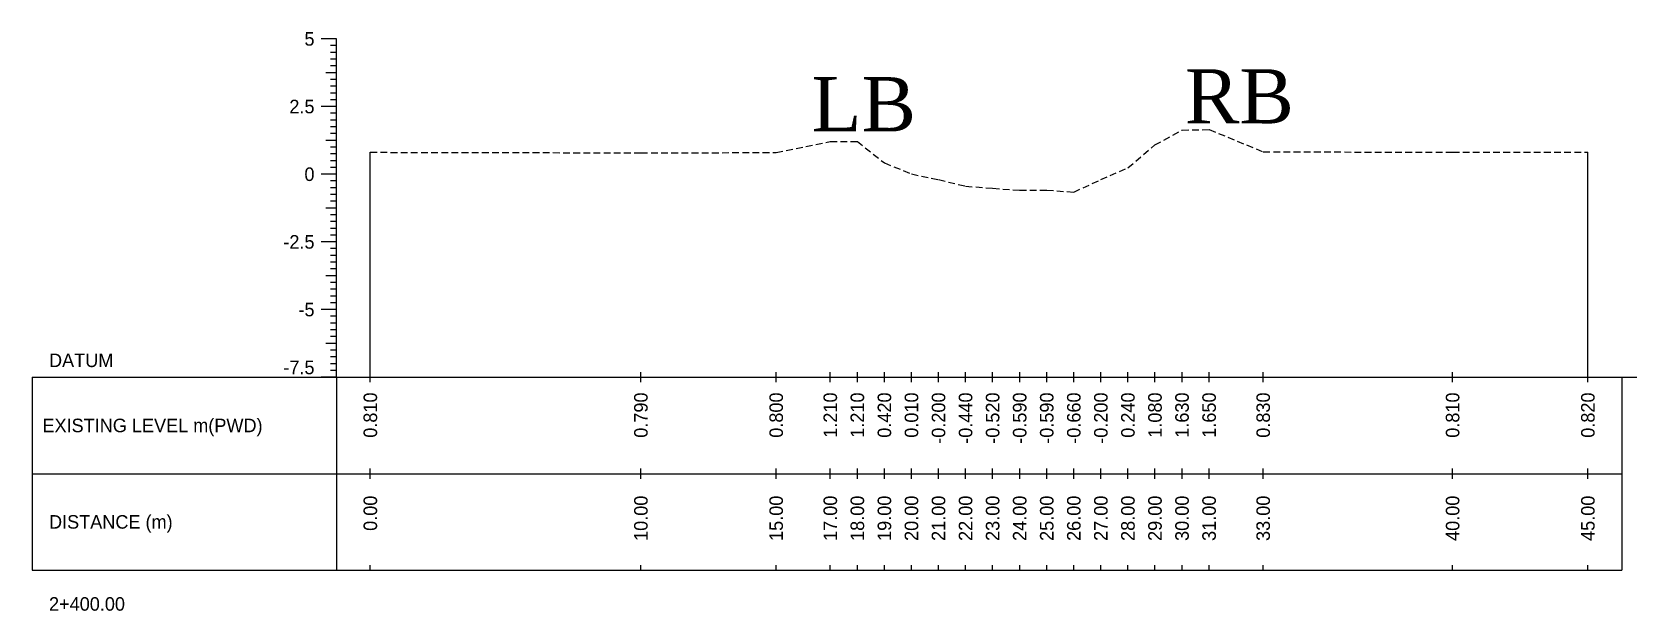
# Model space of a CAD drawing. Header units: inches. Extents: x 2917 to 4535, y -1482 to -1060.
# Drawn here: x 4147.8 to 4207.1, y -1107.3 to -1086 of the extents above; entities that cross this region are included whole.
import ezdxf
from ezdxf.enums import TextEntityAlignment as Align

# ---------------------------------------------------------------- set-up
doc = ezdxf.new("R2010")
doc.units = ezdxf.units.IN
doc.header["$MEASUREMENT"] = 0
doc.linetypes.add('HIDDEN', pattern=[0.375, 0.25, -0.125])
doc.layers.add('CS_Drawing', color=7, linetype='Continuous')
doc.layers.add('GL', color=3, linetype='HIDDEN')
doc.styles.add('romans', font='romans.shx')

msp = doc.modelspace()

# ---------------------------------------------------------------- linework, layer by layer
at = {"layer": 'CS_Drawing'}
for p, q in [((4159.033, -1086.201), (4158.47, -1086.201)), ((4159.033, -1086.201), (4158.639, -1086.201)), ((4159.033, -1086.201), (4158.808, -1086.201)), ((4159.033, -1086.451), (4158.808, -1086.451)), ((4159.033, -1098.701), (4159.033, -1086.201)), ((4159.033, -1086.701), (4158.808, -1086.701)), ((4159.033, -1086.951), (4158.808, -1086.951)), ((4159.033, -1087.451), (4158.639, -1087.451)), ((4159.033, -1087.201), (4158.808, -1087.201)), ((4159.033, -1087.451), (4158.808, -1087.451)), ((4159.033, -1087.701), (4158.808, -1087.701)), ((4159.033, -1087.951), (4158.808, -1087.951)), ((4159.033, -1088.201), (4158.808, -1088.201)), ((4159.033, -1088.701), (4158.47, -1088.701)), ((4159.033, -1088.701), (4158.639, -1088.701)), ((4159.033, -1088.451), (4158.808, -1088.451)), ((4159.033, -1088.701), (4158.808, -1088.701)), ((4159.033, -1088.951), (4158.808, -1088.951)), ((4159.033, -1089.201), (4158.808, -1089.201)), ((4159.033, -1089.451), (4158.808, -1089.451)), ((4159.033, -1089.951), (4158.639, -1089.951)), ((4159.033, -1089.701), (4158.808, -1089.701)), ((4159.033, -1089.951), (4158.808, -1089.951)), ((4159.033, -1090.201), (4158.808, -1090.201)), ((4159.033, -1090.451), (4158.808, -1090.451)), ((4159.033, -1090.701), (4158.808, -1090.701)), ((4160.283, -1098.701), (4160.283, -1090.391)), ((4205.283, -1098.701), (4205.283, -1090.381)), ((4159.033, -1091.201), (4158.47, -1091.201)), ((4159.033, -1091.201), (4158.639, -1091.201)), ((4159.033, -1090.951), (4158.808, -1090.951)), ((4159.033, -1091.201), (4158.808, -1091.201)), ((4159.033, -1091.451), (4158.808, -1091.451)), ((4159.033, -1091.701), (4158.808, -1091.701)), ((4159.033, -1092.451), (4158.639, -1092.451)), ((4159.033, -1091.951), (4158.808, -1091.951)), ((4159.033, -1092.201), (4158.808, -1092.201)), ((4159.033, -1092.451), (4158.808, -1092.451)), ((4159.033, -1092.701), (4158.808, -1092.701)), ((4159.033, -1092.951), (4158.808, -1092.951)), ((4159.033, -1093.701), (4158.47, -1093.701)), ((4159.033, -1093.701), (4158.639, -1093.701)), ((4159.033, -1093.201), (4158.808, -1093.201)), ((4159.033, -1093.451), (4158.808, -1093.451)), ((4159.033, -1093.701), (4158.808, -1093.701)), ((4159.033, -1093.951), (4158.808, -1093.951)), ((4159.033, -1094.201), (4158.808, -1094.201)), ((4159.033, -1094.451), (4158.808, -1094.451)), ((4159.033, -1094.701), (4158.808, -1094.701)), ((4159.033, -1094.951), (4158.639, -1094.951)), ((4159.033, -1094.951), (4158.808, -1094.951)), ((4159.033, -1095.201), (4158.808, -1095.201)), ((4159.033, -1095.451), (4158.808, -1095.451)), ((4159.033, -1095.701), (4158.808, -1095.701)), ((4159.033, -1095.951), (4158.808, -1095.951)), ((4159.033, -1096.201), (4158.47, -1096.201)), ((4159.033, -1096.201), (4158.639, -1096.201)), ((4159.033, -1096.201), (4158.808, -1096.201)), ((4159.033, -1096.451), (4158.808, -1096.451)), ((4159.033, -1096.701), (4158.808, -1096.701)), ((4159.033, -1096.951), (4158.808, -1096.951)), ((4159.033, -1097.201), (4158.808, -1097.201)), ((4159.033, -1097.451), (4158.639, -1097.451)), ((4159.033, -1097.451), (4158.808, -1097.451)), ((4159.033, -1097.701), (4158.808, -1097.701)), ((4159.033, -1097.951), (4158.808, -1097.951)), ((4159.033, -1098.201), (4158.808, -1098.201)), ((4159.033, -1098.451), (4158.808, -1098.451)), ((4147.783, -1098.701), (4159.033, -1098.701)), ((4147.783, -1098.701), (4147.783, -1105.826)), ((4159.033, -1098.701), (4158.47, -1098.701)), ((4159.033, -1098.701), (4158.639, -1098.701)), ((4159.033, -1098.701), (4158.808, -1098.701)), ((4159.033, -1098.701), (4206.533, -1098.701)), ((4159.033, -1098.701), (4159.033, -1105.826)), ((4160.283, -1098.889), (4160.283, -1098.514)), ((4170.283, -1098.889), (4170.283, -1098.514)), ((4175.283, -1098.889), (4175.283, -1098.514)), ((4177.283, -1098.889), (4177.283, -1098.514)), ((4178.283, -1098.889), (4178.283, -1098.514)), ((4179.283, -1098.889), (4179.283, -1098.514)), ((4180.283, -1098.889), (4180.283, -1098.514)), ((4181.283, -1098.889), (4181.283, -1098.514)), ((4182.283, -1098.889), (4182.283, -1098.514)), ((4183.283, -1098.889), (4183.283, -1098.514)), ((4184.283, -1098.889), (4184.283, -1098.514)), ((4185.283, -1098.889), (4185.283, -1098.514)), ((4186.283, -1098.889), (4186.283, -1098.514)), ((4187.283, -1098.889), (4187.283, -1098.514)), ((4188.283, -1098.889), (4188.283, -1098.514)), ((4189.283, -1098.889), (4189.283, -1098.514)), ((4190.283, -1098.889), (4190.283, -1098.514)), ((4191.283, -1098.889), (4191.283, -1098.514)), ((4193.283, -1098.889), (4193.283, -1098.514)), ((4200.283, -1098.889), (4200.283, -1098.514)), ((4205.283, -1098.889), (4205.283, -1098.514)), ((4206.533, -1098.701), (4207.095, -1098.701)), ((4206.533, -1098.701), (4206.926, -1098.701)), ((4206.533, -1098.701), (4206.758, -1098.701)), ((4206.533, -1098.701), (4206.533, -1105.826)), ((4147.783, -1102.264), (4159.033, -1102.264)), ((4159.033, -1102.264), (4206.533, -1102.264)), ((4159.033, -1102.264), (4206.533, -1102.264)), ((4160.283, -1102.451), (4160.283, -1102.076)), ((4170.283, -1102.451), (4170.283, -1102.076)), ((4175.283, -1102.451), (4175.283, -1102.076)), ((4177.283, -1102.451), (4177.283, -1102.076)), ((4178.283, -1102.451), (4178.283, -1102.076)), ((4179.283, -1102.451), (4179.283, -1102.076)), ((4180.283, -1102.451), (4180.283, -1102.076)), ((4181.283, -1102.451), (4181.283, -1102.076)), ((4182.283, -1102.451), (4182.283, -1102.076)), ((4183.283, -1102.451), (4183.283, -1102.076)), ((4184.283, -1102.451), (4184.283, -1102.076)), ((4185.283, -1102.451), (4185.283, -1102.076)), ((4186.283, -1102.451), (4186.283, -1102.076)), ((4187.283, -1102.451), (4187.283, -1102.076)), ((4188.283, -1102.451), (4188.283, -1102.076)), ((4189.283, -1102.451), (4189.283, -1102.076)), ((4190.283, -1102.451), (4190.283, -1102.076)), ((4191.283, -1102.451), (4191.283, -1102.076)), ((4193.283, -1102.451), (4193.283, -1102.076)), ((4200.283, -1102.451), (4200.283, -1102.076)), ((4205.283, -1102.451), (4205.283, -1102.076)), ((4147.783, -1105.826), (4159.033, -1105.826)), ((4159.033, -1105.826), (4206.533, -1105.826)), ((4160.283, -1105.826), (4160.283, -1105.639)), ((4170.283, -1105.826), (4170.283, -1105.639)), ((4175.283, -1105.826), (4175.283, -1105.639)), ((4177.283, -1105.826), (4177.283, -1105.639)), ((4178.283, -1105.826), (4178.283, -1105.639)), ((4179.283, -1105.826), (4179.283, -1105.639)), ((4180.283, -1105.826), (4180.283, -1105.639)), ((4181.283, -1105.826), (4181.283, -1105.639)), ((4182.283, -1105.826), (4182.283, -1105.639)), ((4183.283, -1105.826), (4183.283, -1105.639)), ((4184.283, -1105.826), (4184.283, -1105.639)), ((4185.283, -1105.826), (4185.283, -1105.639)), ((4186.283, -1105.826), (4186.283, -1105.639)), ((4187.283, -1105.826), (4187.283, -1105.639)), ((4188.283, -1105.826), (4188.283, -1105.639)), ((4189.283, -1105.826), (4189.283, -1105.639)), ((4190.283, -1105.826), (4190.283, -1105.639)), ((4191.283, -1105.826), (4191.283, -1105.639)), ((4193.283, -1105.826), (4193.283, -1105.639)), ((4200.283, -1105.826), (4200.283, -1105.639)), ((4205.283, -1105.826), (4205.283, -1105.639))]:
    msp.add_line(p, q, dxfattribs=at)
at = {"layer": 'GL'}
msp.add_lwpolyline([(4160.283, -1090.391), (4170.283, -1090.411), (4175.283, -1090.401), (4177.283, -1089.991), (4178.283, -1089.991), (4179.283, -1090.781), (4180.283, -1091.191), (4181.283, -1091.401), (4182.283, -1091.641), (4183.283, -1091.721), (4184.283, -1091.791), (4185.283, -1091.791), (4186.283, -1091.861), (4187.283, -1091.401), (4188.283, -1090.961), (4189.283, -1090.121), (4190.283, -1089.571), (4191.283, -1089.551), (4193.283, -1090.371), (4200.283, -1090.391), (4205.283, -1090.381)], dxfattribs=at)

# ---------------------------------------------------------------- texts
at = {"char_height": 2, "width": 27.14775, "attachment_point": 1, "style": 'romans'}
for s, insert in [('{\\fTimes New Roman|b0|i0|c0|p18;LB}', (4176.591, -1087.613)), ('{\\fTimes New Roman|b0|i0|c0|p18;RB}', (4190.388, -1087.322))]:
    msp.add_mtext(s, dxfattribs=dict(at, insert=insert))
at = {"layer": 'CS_Drawing'}
for s, p in [('5', (4158.22, -1086.201)), ('2.5', (4158.22, -1088.701)), ('0', (4158.22, -1091.201)), ('-2.5', (4158.22, -1093.701)), ('-5', (4158.22, -1096.201))]:
    msp.add_text(s, height=0.5, dxfattribs=at).set_placement(p, align=Align.MIDDLE_RIGHT)
for s, p in [('DATUM', (4148.408, -1098.076)), ('EXISTING LEVEL m(PWD)', (4148.165, -1100.482)), ('DISTANCE (m)', (4148.408, -1104.045)), ('2+400.00', (4148.408, -1107.076))]:
    msp.add_text(s, height=0.5, dxfattribs=at).set_placement(p, align=Align.MIDDLE_LEFT)
msp.add_text('-7.5', height=0.5, dxfattribs=at).set_placement((4158.22, -1098.589), align=Align.RIGHT)
for s, p in [('0.810', (4160.283, -1099.264)), ('0.790', (4170.283, -1099.264)), ('0.800', (4175.283, -1099.264)), ('1.210', (4177.283, -1099.264)), ('1.210', (4178.283, -1099.264)), ('0.420', (4179.283, -1099.264)), ('0.010', (4180.283, -1099.264)), ('-0.200', (4181.283, -1099.264)), ('-0.440', (4182.283, -1099.264)), ('-0.520', (4183.283, -1099.264)), ('-0.590', (4184.283, -1099.264)), ('-0.590', (4185.283, -1099.264)), ('-0.660', (4186.283, -1099.264)), ('-0.200', (4187.283, -1099.264)), ('0.240', (4188.283, -1099.264)), ('1.080', (4189.283, -1099.264)), ('1.630', (4190.283, -1099.264)), ('1.650', (4191.283, -1099.264)), ('0.830', (4193.283, -1099.264)), ('0.810', (4200.283, -1099.264)), ('0.820', (4205.283, -1099.264)), ('0.00', (4160.283, -1103.076)), ('10.00', (4170.283, -1103.076)), ('15.00', (4175.283, -1103.076)), ('17.00', (4177.283, -1103.076)), ('18.00', (4178.283, -1103.076)), ('19.00', (4179.283, -1103.076)), ('20.00', (4180.283, -1103.076)), ('21.00', (4181.283, -1103.076)), ('22.00', (4182.283, -1103.076)), ('23.00', (4183.283, -1103.076)), ('24.00', (4184.283, -1103.076)), ('25.00', (4185.283, -1103.076)), ('26.00', (4186.283, -1103.076)), ('27.00', (4187.283, -1103.076)), ('28.00', (4188.283, -1103.076)), ('29.00', (4189.283, -1103.076)), ('30.00', (4190.283, -1103.076)), ('31.00', (4191.283, -1103.076)), ('33.00', (4193.283, -1103.076)), ('40.00', (4200.283, -1103.076)), ('45.00', (4205.283, -1103.076))]:
    msp.add_text(s, height=0.5, rotation=90, dxfattribs=at).set_placement(p, align=Align.MIDDLE_RIGHT)

doc.saveas('drawing.dxf')
